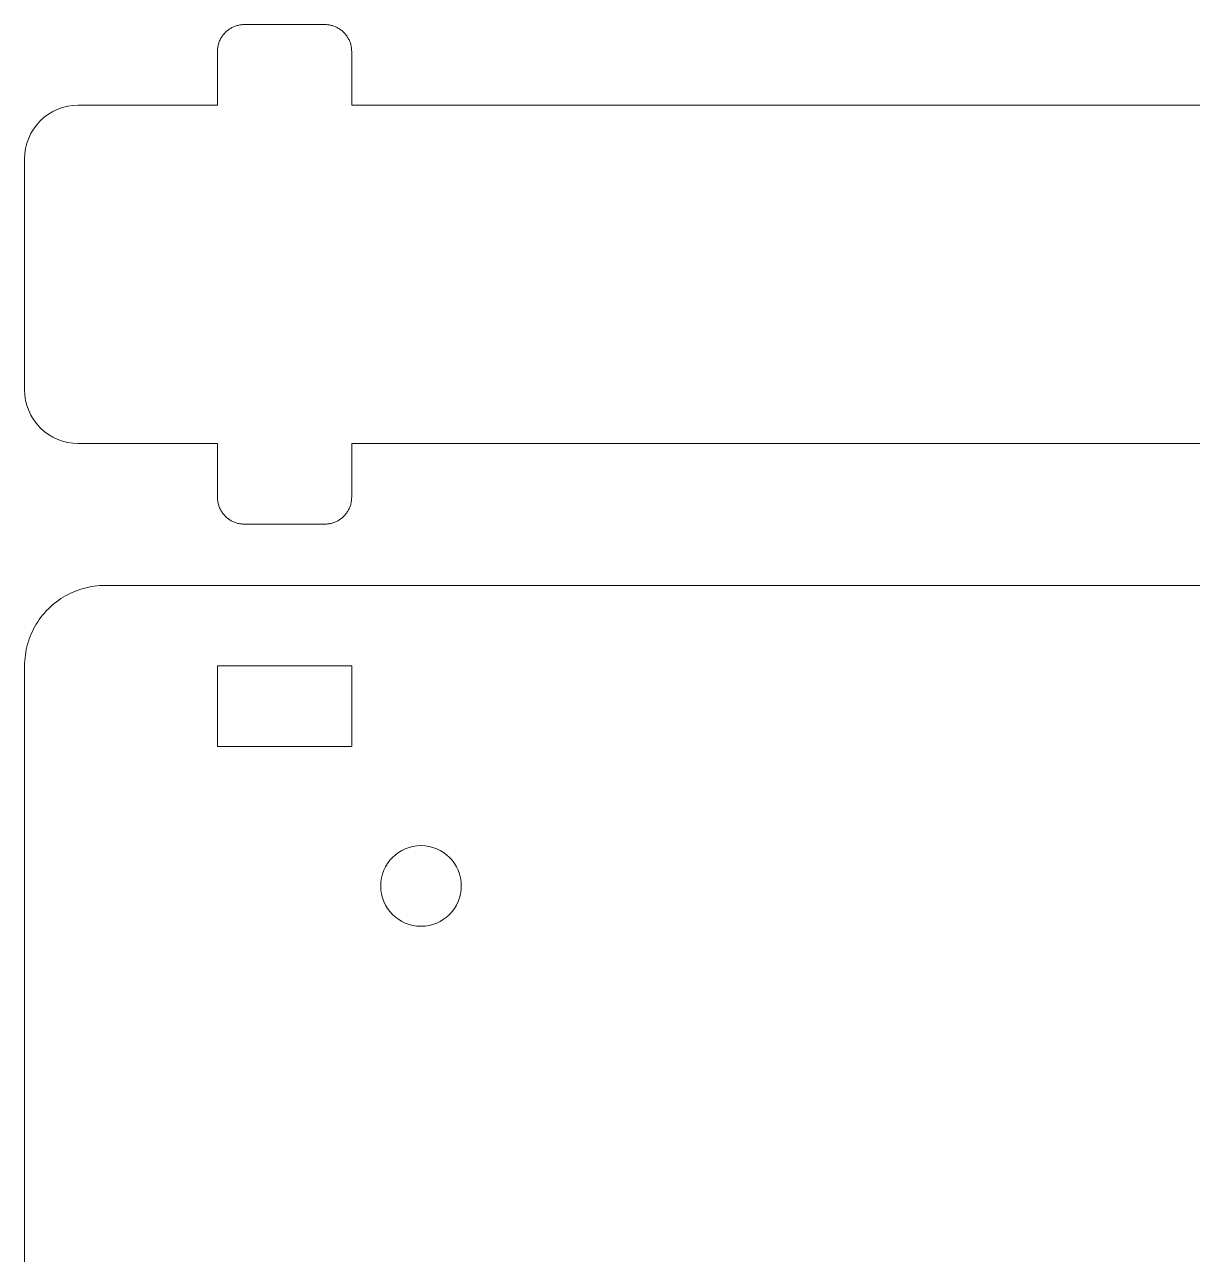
# Model space of a CAD drawing. Header units: millimetres. Extents: x -100 to 77, y 53 to 144.
# Drawn here: x -10.36 to 33.14, y 98.53 to 144.33 of the extents above; entities that cross this region are included whole.
import ezdxf

# ---------------------------------------------------------------- set-up
doc = ezdxf.new("R2010")
doc.units = ezdxf.units.MM
doc.header["$MEASUREMENT"] = 0
doc.layers.add('layer 1', color=7, linetype='Continuous')

msp = doc.modelspace()

# ---------------------------------------------------------------- linework, layer by layer
at = {"layer": 'layer 1', "lineweight": 9}
for points in [[(-2.5405, 144.2555), (-2.5405, 144.2555), (-2.5721, 144.2424), (-2.5721, 144.2424)], [(-2.5085, 144.2675), (-2.5085, 144.2675), (-2.5405, 144.2555), (-2.5405, 144.2555)], [(-2.5405, 144.2555), (-2.5405, 144.2555), (-2.5405, 144.2555), (-2.5405, 144.2555)], [(-2.4762, 144.2783), (-2.4762, 144.2783), (-2.5085, 144.2675), (-2.5085, 144.2675)], [(-2.5085, 144.2675), (-2.5085, 144.2675), (-2.5085, 144.2675), (-2.5085, 144.2675)], [(-2.4435, 144.2881), (-2.4435, 144.2881), (-2.4762, 144.2783), (-2.4762, 144.2783)], [(-2.4762, 144.2783), (-2.4762, 144.2783), (-2.4762, 144.2783), (-2.4762, 144.2783)], [(-2.4104, 144.2968), (-2.4104, 144.2968), (-2.4435, 144.2881), (-2.4435, 144.2881)], [(-2.4435, 144.2881), (-2.4435, 144.2881), (-2.4435, 144.2881), (-2.4435, 144.2881)], [(-2.3771, 144.3043), (-2.3771, 144.3043), (-2.4104, 144.2968), (-2.4104, 144.2968)], [(-2.4104, 144.2968), (-2.4104, 144.2968), (-2.4104, 144.2968), (-2.4104, 144.2968)], [(-2.3436, 144.3107), (-2.3436, 144.3107), (-2.3771, 144.3043), (-2.3771, 144.3043)], [(-2.3771, 144.3043), (-2.3771, 144.3043), (-2.3771, 144.3043), (-2.3771, 144.3043)], [(-2.3098, 144.3159), (-2.3098, 144.3159), (-2.3436, 144.3107), (-2.3436, 144.3107)], [(-2.3436, 144.3107), (-2.3436, 144.3107), (-2.3436, 144.3107), (-2.3436, 144.3107)], [(-2.2759, 144.32), (-2.2759, 144.32), (-2.3098, 144.3159), (-2.3098, 144.3159)], [(-2.3098, 144.3159), (-2.3098, 144.3159), (-2.3098, 144.3159), (-2.3098, 144.3159)], [(-2.2419, 144.3229), (-2.2419, 144.3229), (-2.2759, 144.32), (-2.2759, 144.32)], [(-2.2759, 144.32), (-2.2759, 144.32), (-2.2759, 144.32), (-2.2759, 144.32)], [(-2.2078, 144.3246), (-2.2078, 144.3246), (-2.2419, 144.3229), (-2.2419, 144.3229)], [(-2.2419, 144.3229), (-2.2419, 144.3229), (-2.2419, 144.3229), (-2.2419, 144.3229)], [(-2.1737, 144.3252), (-2.1737, 144.3252), (-2.2078, 144.3246), (-2.2078, 144.3246)], [(-2.2078, 144.3246), (-2.2078, 144.3246), (-2.2078, 144.3246), (-2.2078, 144.3246)], [(0.8263, 144.3252), (0.8263, 144.3252), (-2.1737, 144.3252), (-2.1737, 144.3252)], [(-2.1737, 144.3252), (-2.1737, 144.3252), (-2.1737, 144.3252), (-2.1737, 144.3252)], [(0.8605, 144.3246), (0.8605, 144.3246), (0.8263, 144.3252), (0.8263, 144.3252)], [(0.8263, 144.3252), (0.8263, 144.3252), (0.8263, 144.3252), (0.8263, 144.3252)], [(0.8946, 144.3229), (0.8946, 144.3229), (0.8605, 144.3246), (0.8605, 144.3246)], [(0.9286, 144.32), (0.9286, 144.32), (0.8946, 144.3229), (0.8946, 144.3229)], [(0.9625, 144.3159), (0.9625, 144.3159), (0.9286, 144.32), (0.9286, 144.32)], [(0.9962, 144.3107), (0.9962, 144.3107), (0.9625, 144.3159), (0.9625, 144.3159)], [(1.0298, 144.3043), (1.0298, 144.3043), (0.9962, 144.3107), (0.9962, 144.3107)], [(1.0631, 144.2968), (1.0631, 144.2968), (1.0298, 144.3043), (1.0298, 144.3043)], [(1.0961, 144.2881), (1.0961, 144.2881), (1.0631, 144.2968), (1.0631, 144.2968)], [(1.1289, 144.2783), (1.1289, 144.2783), (1.0961, 144.2881), (1.0961, 144.2881)], [(1.1612, 144.2675), (1.1612, 144.2675), (1.1289, 144.2783), (1.1289, 144.2783)], [(1.1932, 144.2555), (1.1932, 144.2555), (1.1612, 144.2675), (1.1612, 144.2675)], [(1.2247, 144.2424), (1.2247, 144.2424), (1.1932, 144.2555), (1.1932, 144.2555)], [(-3.0453, 143.8153), (-3.0453, 143.8153), (-3.0615, 143.7853), (-3.0615, 143.7853)], [(-3.0281, 143.8448), (-3.0281, 143.8448), (-3.0453, 143.8153), (-3.0453, 143.8153)], [(-3.0453, 143.8153), (-3.0453, 143.8153), (-3.0453, 143.8153), (-3.0453, 143.8153)], [(-3.0098, 143.8737), (-3.0098, 143.8737), (-3.0281, 143.8448), (-3.0281, 143.8448)], [(-3.0281, 143.8448), (-3.0281, 143.8448), (-3.0281, 143.8448), (-3.0281, 143.8448)], [(-2.9906, 143.9019), (-2.9906, 143.9019), (-3.0098, 143.8737), (-3.0098, 143.8737)], [(-3.0098, 143.8737), (-3.0098, 143.8737), (-3.0098, 143.8737), (-3.0098, 143.8737)], [(-2.9705, 143.9294), (-2.9705, 143.9294), (-2.9906, 143.9019), (-2.9906, 143.9019)], [(-2.9906, 143.9019), (-2.9906, 143.9019), (-2.9906, 143.9019), (-2.9906, 143.9019)], [(-2.9494, 143.9563), (-2.9494, 143.9563), (-2.9705, 143.9294), (-2.9705, 143.9294)], [(-2.9705, 143.9294), (-2.9705, 143.9294), (-2.9705, 143.9294), (-2.9705, 143.9294)], [(-2.9274, 143.9824), (-2.9274, 143.9824), (-2.9494, 143.9563), (-2.9494, 143.9563)], [(-2.9494, 143.9563), (-2.9494, 143.9563), (-2.9494, 143.9563), (-2.9494, 143.9563)], [(-2.9045, 144.0078), (-2.9045, 144.0078), (-2.9274, 143.9824), (-2.9274, 143.9824)], [(-2.9274, 143.9824), (-2.9274, 143.9824), (-2.9274, 143.9824), (-2.9274, 143.9824)], [(-2.8808, 144.0323), (-2.8808, 144.0323), (-2.9045, 144.0078), (-2.9045, 144.0078)], [(-2.9045, 144.0078), (-2.9045, 144.0078), (-2.9045, 144.0078), (-2.9045, 144.0078)], [(-2.8562, 144.056), (-2.8562, 144.056), (-2.8808, 144.0323), (-2.8808, 144.0323)], [(-2.8808, 144.0323), (-2.8808, 144.0323), (-2.8808, 144.0323), (-2.8808, 144.0323)], [(-2.8309, 144.0789), (-2.8309, 144.0789), (-2.8562, 144.056), (-2.8562, 144.056)], [(-2.8562, 144.056), (-2.8562, 144.056), (-2.8562, 144.056), (-2.8562, 144.056)], [(-2.8047, 144.1009), (-2.8047, 144.1009), (-2.8309, 144.0789), (-2.8309, 144.0789)], [(-2.8309, 144.0789), (-2.8309, 144.0789), (-2.8309, 144.0789), (-2.8309, 144.0789)], [(-2.7779, 144.122), (-2.7779, 144.122), (-2.8047, 144.1009), (-2.8047, 144.1009)], [(-2.8047, 144.1009), (-2.8047, 144.1009), (-2.8047, 144.1009), (-2.8047, 144.1009)], [(-2.7503, 144.1422), (-2.7503, 144.1422), (-2.7779, 144.122), (-2.7779, 144.122)], [(-2.7779, 144.122), (-2.7779, 144.122), (-2.7779, 144.122), (-2.7779, 144.122)], [(-2.7221, 144.1614), (-2.7221, 144.1614), (-2.7503, 144.1422), (-2.7503, 144.1422)], [(-2.7503, 144.1422), (-2.7503, 144.1422), (-2.7503, 144.1422), (-2.7503, 144.1422)], [(-2.6932, 144.1796), (-2.6932, 144.1796), (-2.7221, 144.1614), (-2.7221, 144.1614)], [(-2.7221, 144.1614), (-2.7221, 144.1614), (-2.7221, 144.1614), (-2.7221, 144.1614)], [(-2.6638, 144.1969), (-2.6638, 144.1969), (-2.6932, 144.1796), (-2.6932, 144.1796)], [(-2.6932, 144.1796), (-2.6932, 144.1796), (-2.6932, 144.1796), (-2.6932, 144.1796)], [(-2.6337, 144.2131), (-2.6337, 144.2131), (-2.6638, 144.1969), (-2.6638, 144.1969)], [(-2.6638, 144.1969), (-2.6638, 144.1969), (-2.6638, 144.1969), (-2.6638, 144.1969)], [(-2.6031, 144.2283), (-2.6031, 144.2283), (-2.6337, 144.2131), (-2.6337, 144.2131)], [(-2.6337, 144.2131), (-2.6337, 144.2131), (-2.6337, 144.2131), (-2.6337, 144.2131)], [(-2.5721, 144.2424), (-2.5721, 144.2424), (-2.6031, 144.2283), (-2.6031, 144.2283)], [(-2.6031, 144.2283), (-2.6031, 144.2283), (-2.6031, 144.2283), (-2.6031, 144.2283)], [(-2.5721, 144.2424), (-2.5721, 144.2424), (-2.5721, 144.2424), (-2.5721, 144.2424)], [(1.2558, 144.2283), (1.2558, 144.2283), (1.2247, 144.2424), (1.2247, 144.2424)], [(1.2864, 144.2131), (1.2864, 144.2131), (1.2558, 144.2283), (1.2558, 144.2283)], [(1.3164, 144.1969), (1.3164, 144.1969), (1.2864, 144.2131), (1.2864, 144.2131)], [(1.3459, 144.1796), (1.3459, 144.1796), (1.3164, 144.1969), (1.3164, 144.1969)], [(1.3748, 144.1614), (1.3748, 144.1614), (1.3459, 144.1796), (1.3459, 144.1796)], [(1.403, 144.1422), (1.403, 144.1422), (1.3748, 144.1614), (1.3748, 144.1614)], [(1.4306, 144.122), (1.4306, 144.122), (1.403, 144.1422), (1.403, 144.1422)], [(1.4574, 144.1009), (1.4574, 144.1009), (1.4306, 144.122), (1.4306, 144.122)], [(1.4835, 144.0789), (1.4835, 144.0789), (1.4574, 144.1009), (1.4574, 144.1009)], [(1.5089, 144.056), (1.5089, 144.056), (1.4835, 144.0789), (1.4835, 144.0789)], [(1.5334, 144.0323), (1.5334, 144.0323), (1.5089, 144.056), (1.5089, 144.056)], [(1.5572, 144.0078), (1.5572, 144.0078), (1.5334, 144.0323), (1.5334, 144.0323)], [(1.5801, 143.9824), (1.5801, 143.9824), (1.5572, 144.0078), (1.5572, 144.0078)], [(1.6021, 143.9563), (1.6021, 143.9563), (1.5801, 143.9824), (1.5801, 143.9824)], [(1.6231, 143.9294), (1.6231, 143.9294), (1.6021, 143.9563), (1.6021, 143.9563)], [(1.6433, 143.9019), (1.6433, 143.9019), (1.6231, 143.9294), (1.6231, 143.9294)], [(1.6625, 143.8737), (1.6625, 143.8737), (1.6433, 143.9019), (1.6433, 143.9019)], [(1.6808, 143.8448), (1.6808, 143.8448), (1.6625, 143.8737), (1.6625, 143.8737)], [(1.698, 143.8153), (1.698, 143.8153), (1.6808, 143.8448), (1.6808, 143.8448)], [(1.7142, 143.7853), (1.7142, 143.7853), (1.698, 143.8153), (1.698, 143.8153)], [(-3.1731, 143.3593), (-3.1731, 143.3593), (-3.1737, 143.3252), (-3.1737, 143.3252)], [(-3.1713, 143.3934), (-3.1713, 143.3934), (-3.1731, 143.3593), (-3.1731, 143.3593)], [(-3.1731, 143.3593), (-3.1731, 143.3593), (-3.1731, 143.3593), (-3.1731, 143.3593)], [(-3.1684, 143.4275), (-3.1684, 143.4275), (-3.1713, 143.3934), (-3.1713, 143.3934)], [(-3.1713, 143.3934), (-3.1713, 143.3934), (-3.1713, 143.3934), (-3.1713, 143.3934)], [(-3.1643, 143.4614), (-3.1643, 143.4614), (-3.1684, 143.4275), (-3.1684, 143.4275)], [(-3.1684, 143.4275), (-3.1684, 143.4275), (-3.1684, 143.4275), (-3.1684, 143.4275)], [(-3.1591, 143.4951), (-3.1591, 143.4951), (-3.1643, 143.4614), (-3.1643, 143.4614)], [(-3.1643, 143.4614), (-3.1643, 143.4614), (-3.1643, 143.4614), (-3.1643, 143.4614)], [(-3.1527, 143.5287), (-3.1527, 143.5287), (-3.1591, 143.4951), (-3.1591, 143.4951)], [(-3.1591, 143.4951), (-3.1591, 143.4951), (-3.1591, 143.4951), (-3.1591, 143.4951)], [(-3.1452, 143.562), (-3.1452, 143.562), (-3.1527, 143.5287), (-3.1527, 143.5287)], [(-3.1527, 143.5287), (-3.1527, 143.5287), (-3.1527, 143.5287), (-3.1527, 143.5287)], [(-3.1366, 143.595), (-3.1366, 143.595), (-3.1452, 143.562), (-3.1452, 143.562)], [(-3.1452, 143.562), (-3.1452, 143.562), (-3.1452, 143.562), (-3.1452, 143.562)], [(-3.1268, 143.6277), (-3.1268, 143.6277), (-3.1366, 143.595), (-3.1366, 143.595)], [(-3.1366, 143.595), (-3.1366, 143.595), (-3.1366, 143.595), (-3.1366, 143.595)], [(-3.1159, 143.6601), (-3.1159, 143.6601), (-3.1268, 143.6277), (-3.1268, 143.6277)], [(-3.1268, 143.6277), (-3.1268, 143.6277), (-3.1268, 143.6277), (-3.1268, 143.6277)], [(-3.1039, 143.6921), (-3.1039, 143.6921), (-3.1159, 143.6601), (-3.1159, 143.6601)], [(-3.1159, 143.6601), (-3.1159, 143.6601), (-3.1159, 143.6601), (-3.1159, 143.6601)], [(-3.0909, 143.7236), (-3.0909, 143.7236), (-3.1039, 143.6921), (-3.1039, 143.6921)], [(-3.1039, 143.6921), (-3.1039, 143.6921), (-3.1039, 143.6921), (-3.1039, 143.6921)], [(-3.0767, 143.7547), (-3.0767, 143.7547), (-3.0909, 143.7236), (-3.0909, 143.7236)], [(-3.0909, 143.7236), (-3.0909, 143.7236), (-3.0909, 143.7236), (-3.0909, 143.7236)], [(-3.0615, 143.7853), (-3.0615, 143.7853), (-3.0767, 143.7547), (-3.0767, 143.7547)], [(-3.0767, 143.7547), (-3.0767, 143.7547), (-3.0767, 143.7547), (-3.0767, 143.7547)], [(-3.0615, 143.7853), (-3.0615, 143.7853), (-3.0615, 143.7853), (-3.0615, 143.7853)], [(1.7294, 143.7547), (1.7294, 143.7547), (1.7142, 143.7853), (1.7142, 143.7853)], [(1.7436, 143.7236), (1.7436, 143.7236), (1.7294, 143.7547), (1.7294, 143.7547)], [(1.7566, 143.6921), (1.7566, 143.6921), (1.7436, 143.7236), (1.7436, 143.7236)], [(1.7686, 143.6601), (1.7686, 143.6601), (1.7566, 143.6921), (1.7566, 143.6921)], [(1.7795, 143.6277), (1.7795, 143.6277), (1.7686, 143.6601), (1.7686, 143.6601)], [(1.7893, 143.595), (1.7893, 143.595), (1.7795, 143.6277), (1.7795, 143.6277)], [(1.7979, 143.562), (1.7979, 143.562), (1.7893, 143.595), (1.7893, 143.595)], [(1.8054, 143.5287), (1.8054, 143.5287), (1.7979, 143.562), (1.7979, 143.562)], [(1.8118, 143.4951), (1.8118, 143.4951), (1.8054, 143.5287), (1.8054, 143.5287)], [(1.817, 143.4614), (1.817, 143.4614), (1.8118, 143.4951), (1.8118, 143.4951)], [(1.8211, 143.4275), (1.8211, 143.4275), (1.817, 143.4614), (1.817, 143.4614)], [(1.824, 143.3934), (1.824, 143.3934), (1.8211, 143.4275), (1.8211, 143.4275)], [(1.8258, 143.3593), (1.8258, 143.3593), (1.824, 143.3934), (1.824, 143.3934)], [(1.8263, 143.3252), (1.8263, 143.3252), (1.8258, 143.3593), (1.8258, 143.3593)], [(-3.1737, 143.3252), (-3.1737, 143.3252), (-3.1737, 143.3252), (-3.1737, 143.3252)], [(-3.1737, 143.3252), (-3.1737, 143.3252), (-3.1737, 141.3252), (-3.1737, 141.3252)], [(1.8263, 143.3252), (1.8263, 143.3252), (1.8263, 143.3252), (1.8263, 143.3252)], [(1.8263, 141.3252), (1.8263, 141.3252), (1.8263, 143.3252), (1.8263, 143.3252)], [(-3.1737, 141.3252), (-3.1737, 141.3252), (-8.3571, 141.3252), (-8.3571, 141.3252)], [(-3.1737, 141.3252), (-3.1737, 141.3252), (-3.1737, 141.3252), (-3.1737, 141.3252)], [(68.6427, 141.3252), (68.6427, 141.3252), (1.8263, 141.3252), (1.8263, 141.3252)], [(-10.3571, 139.3252), (-10.3571, 139.3252), (-10.3572, 130.7252), (-10.3572, 130.7252)], [(-10.3571, 139.3252), (-10.3571, 139.3252), (-10.3571, 139.3252), (-10.3571, 139.3252)], [(-8.3572, 128.7252), (-8.3572, 128.7252), (-3.1737, 128.7252), (-3.1737, 128.7252)], [(-3.1737, 128.7252), (-3.1737, 128.7252), (-3.1737, 128.7252), (-3.1737, 128.7252)], [(-3.1737, 128.7252), (-3.1737, 128.7252), (-3.1737, 128.7252), (-3.1737, 128.7252)], [(-3.1737, 128.7252), (-3.1737, 128.7252), (-3.1737, 126.7252), (-3.1737, 126.7252)], [(1.8263, 128.7252), (1.8263, 128.7252), (1.8263, 128.7252), (1.8263, 128.7252)], [(1.8263, 126.7252), (1.8263, 126.7252), (1.8263, 128.7252), (1.8263, 128.7252)], [(1.8263, 128.7252), (1.8263, 128.7252), (68.6427, 128.7252), (68.6427, 128.7252)], [(-3.1737, 126.7252), (-3.1737, 126.7252), (-3.1731, 126.6911), (-3.1731, 126.6911)], [(-3.1731, 126.6911), (-3.1731, 126.6911), (-3.1713, 126.657), (-3.1713, 126.657)], [(-3.1713, 126.657), (-3.1713, 126.657), (-3.1684, 126.6229), (-3.1684, 126.6229)], [(-3.1684, 126.6229), (-3.1684, 126.6229), (-3.1643, 126.589), (-3.1643, 126.589)], [(-3.1643, 126.589), (-3.1643, 126.589), (-3.1591, 126.5553), (-3.1591, 126.5553)], [(-3.1591, 126.5553), (-3.1591, 126.5553), (-3.1527, 126.5217), (-3.1527, 126.5217)], [(-3.1527, 126.5217), (-3.1527, 126.5217), (-3.1452, 126.4884), (-3.1452, 126.4884)], [(-3.1452, 126.4884), (-3.1452, 126.4884), (-3.1366, 126.4554), (-3.1366, 126.4554)], [(-3.1366, 126.4554), (-3.1366, 126.4554), (-3.1268, 126.4227), (-3.1268, 126.4227)], [(-3.1268, 126.4227), (-3.1268, 126.4227), (-3.1159, 126.3903), (-3.1159, 126.3903)], [(-3.1159, 126.3903), (-3.1159, 126.3903), (-3.1039, 126.3583), (-3.1039, 126.3583)], [(1.7566, 126.3583), (1.7566, 126.3583), (1.7686, 126.3903), (1.7686, 126.3903)], [(1.7686, 126.3903), (1.7686, 126.3903), (1.7795, 126.4227), (1.7795, 126.4227)], [(1.7686, 126.3903), (1.7686, 126.3903), (1.7686, 126.3903), (1.7686, 126.3903)], [(1.7795, 126.4227), (1.7795, 126.4227), (1.7893, 126.4554), (1.7893, 126.4554)], [(1.7795, 126.4227), (1.7795, 126.4227), (1.7795, 126.4227), (1.7795, 126.4227)], [(1.7893, 126.4554), (1.7893, 126.4554), (1.7979, 126.4884), (1.7979, 126.4884)], [(1.7893, 126.4554), (1.7893, 126.4554), (1.7893, 126.4554), (1.7893, 126.4554)], [(1.7979, 126.4884), (1.7979, 126.4884), (1.8054, 126.5217), (1.8054, 126.5217)], [(1.7979, 126.4884), (1.7979, 126.4884), (1.7979, 126.4884), (1.7979, 126.4884)], [(1.8054, 126.5217), (1.8054, 126.5217), (1.8118, 126.5553), (1.8118, 126.5553)], [(1.8054, 126.5217), (1.8054, 126.5217), (1.8054, 126.5217), (1.8054, 126.5217)], [(1.8118, 126.5553), (1.8118, 126.5553), (1.817, 126.589), (1.817, 126.589)], [(1.8118, 126.5553), (1.8118, 126.5553), (1.8118, 126.5553), (1.8118, 126.5553)], [(1.817, 126.589), (1.817, 126.589), (1.8211, 126.6229), (1.8211, 126.6229)], [(1.817, 126.589), (1.817, 126.589), (1.817, 126.589), (1.817, 126.589)], [(1.8211, 126.6229), (1.8211, 126.6229), (1.824, 126.657), (1.824, 126.657)], [(1.8211, 126.6229), (1.8211, 126.6229), (1.8211, 126.6229), (1.8211, 126.6229)], [(1.824, 126.657), (1.824, 126.657), (1.8258, 126.6911), (1.8258, 126.6911)], [(1.824, 126.657), (1.824, 126.657), (1.824, 126.657), (1.824, 126.657)], [(1.8258, 126.6911), (1.8258, 126.6911), (1.8263, 126.7252), (1.8263, 126.7252)], [(1.8258, 126.6911), (1.8258, 126.6911), (1.8258, 126.6911), (1.8258, 126.6911)], [(1.8263, 126.7252), (1.8263, 126.7252), (1.8263, 126.7252), (1.8263, 126.7252)], [(-3.1039, 126.3583), (-3.1039, 126.3583), (-3.0909, 126.3268), (-3.0909, 126.3268)], [(-3.0909, 126.3268), (-3.0909, 126.3268), (-3.0767, 126.2957), (-3.0767, 126.2957)], [(-3.0767, 126.2957), (-3.0767, 126.2957), (-3.0615, 126.2651), (-3.0615, 126.2651)], [(-3.0615, 126.2651), (-3.0615, 126.2651), (-3.0453, 126.2351), (-3.0453, 126.2351)], [(-3.0453, 126.2351), (-3.0453, 126.2351), (-3.0281, 126.2056), (-3.0281, 126.2056)], [(-3.0281, 126.2056), (-3.0281, 126.2056), (-3.0098, 126.1767), (-3.0098, 126.1767)], [(-3.0098, 126.1767), (-3.0098, 126.1767), (-2.9906, 126.1485), (-2.9906, 126.1485)], [(-2.9906, 126.1485), (-2.9906, 126.1485), (-2.9705, 126.121), (-2.9705, 126.121)], [(-2.9705, 126.121), (-2.9705, 126.121), (-2.9494, 126.0941), (-2.9494, 126.0941)], [(-2.9494, 126.0941), (-2.9494, 126.0941), (-2.9274, 126.068), (-2.9274, 126.068)], [(-2.9274, 126.068), (-2.9274, 126.068), (-2.9045, 126.0426), (-2.9045, 126.0426)], [(-2.9045, 126.0426), (-2.9045, 126.0426), (-2.8808, 126.0181), (-2.8808, 126.0181)], [(-2.8808, 126.0181), (-2.8808, 126.0181), (-2.8562, 125.9944), (-2.8562, 125.9944)], [(-2.8562, 125.9944), (-2.8562, 125.9944), (-2.8309, 125.9715), (-2.8309, 125.9715)], [(-2.8309, 125.9715), (-2.8309, 125.9715), (-2.8047, 125.9495), (-2.8047, 125.9495)], [(-2.8047, 125.9495), (-2.8047, 125.9495), (-2.7779, 125.9284), (-2.7779, 125.9284)], [(1.4306, 125.9284), (1.4306, 125.9284), (1.4574, 125.9495), (1.4574, 125.9495)], [(1.4574, 125.9495), (1.4574, 125.9495), (1.4835, 125.9715), (1.4835, 125.9715)], [(1.4574, 125.9495), (1.4574, 125.9495), (1.4574, 125.9495), (1.4574, 125.9495)], [(1.4835, 125.9715), (1.4835, 125.9715), (1.5089, 125.9944), (1.5089, 125.9944)], [(1.4835, 125.9715), (1.4835, 125.9715), (1.4835, 125.9715), (1.4835, 125.9715)], [(1.5089, 125.9944), (1.5089, 125.9944), (1.5334, 126.0181), (1.5334, 126.0181)], [(1.5089, 125.9944), (1.5089, 125.9944), (1.5089, 125.9944), (1.5089, 125.9944)], [(1.5334, 126.0181), (1.5334, 126.0181), (1.5572, 126.0426), (1.5572, 126.0426)], [(1.5334, 126.0181), (1.5334, 126.0181), (1.5334, 126.0181), (1.5334, 126.0181)], [(1.5572, 126.0426), (1.5572, 126.0426), (1.5801, 126.068), (1.5801, 126.068)], [(1.5572, 126.0426), (1.5572, 126.0426), (1.5572, 126.0426), (1.5572, 126.0426)], [(1.5801, 126.068), (1.5801, 126.068), (1.6021, 126.0941), (1.6021, 126.0941)], [(1.5801, 126.068), (1.5801, 126.068), (1.5801, 126.068), (1.5801, 126.068)], [(1.6021, 126.0941), (1.6021, 126.0941), (1.6231, 126.121), (1.6231, 126.121)], [(1.6021, 126.0941), (1.6021, 126.0941), (1.6021, 126.0941), (1.6021, 126.0941)], [(1.6231, 126.121), (1.6231, 126.121), (1.6433, 126.1485), (1.6433, 126.1485)], [(1.6231, 126.121), (1.6231, 126.121), (1.6231, 126.121), (1.6231, 126.121)], [(1.6433, 126.1485), (1.6433, 126.1485), (1.6625, 126.1767), (1.6625, 126.1767)], [(1.6433, 126.1485), (1.6433, 126.1485), (1.6433, 126.1485), (1.6433, 126.1485)], [(1.6625, 126.1767), (1.6625, 126.1767), (1.6808, 126.2056), (1.6808, 126.2056)], [(1.6625, 126.1767), (1.6625, 126.1767), (1.6625, 126.1767), (1.6625, 126.1767)], [(1.6808, 126.2056), (1.6808, 126.2056), (1.698, 126.2351), (1.698, 126.2351)], [(1.6808, 126.2056), (1.6808, 126.2056), (1.6808, 126.2056), (1.6808, 126.2056)], [(1.698, 126.2351), (1.698, 126.2351), (1.7142, 126.2651), (1.7142, 126.2651)], [(1.698, 126.2351), (1.698, 126.2351), (1.698, 126.2351), (1.698, 126.2351)], [(1.7142, 126.2651), (1.7142, 126.2651), (1.7294, 126.2957), (1.7294, 126.2957)], [(1.7142, 126.2651), (1.7142, 126.2651), (1.7142, 126.2651), (1.7142, 126.2651)], [(1.7294, 126.2957), (1.7294, 126.2957), (1.7436, 126.3268), (1.7436, 126.3268)], [(1.7294, 126.2957), (1.7294, 126.2957), (1.7294, 126.2957), (1.7294, 126.2957)], [(1.7436, 126.3268), (1.7436, 126.3268), (1.7566, 126.3583), (1.7566, 126.3583)], [(1.7436, 126.3268), (1.7436, 126.3268), (1.7436, 126.3268), (1.7436, 126.3268)], [(1.7566, 126.3583), (1.7566, 126.3583), (1.7566, 126.3583), (1.7566, 126.3583)], [(-2.7779, 125.9284), (-2.7779, 125.9284), (-2.7503, 125.9082), (-2.7503, 125.9082)], [(-2.7503, 125.9082), (-2.7503, 125.9082), (-2.7221, 125.889), (-2.7221, 125.889)], [(-2.7221, 125.889), (-2.7221, 125.889), (-2.6932, 125.8708), (-2.6932, 125.8708)], [(-2.6932, 125.8708), (-2.6932, 125.8708), (-2.6638, 125.8535), (-2.6638, 125.8535)], [(-2.6638, 125.8535), (-2.6638, 125.8535), (-2.6337, 125.8373), (-2.6337, 125.8373)], [(-2.6337, 125.8373), (-2.6337, 125.8373), (-2.6031, 125.8221), (-2.6031, 125.8221)], [(-2.6031, 125.8221), (-2.6031, 125.8221), (-2.5721, 125.808), (-2.5721, 125.808)], [(-2.5721, 125.808), (-2.5721, 125.808), (-2.5405, 125.7949), (-2.5405, 125.7949)], [(-2.5405, 125.7949), (-2.5405, 125.7949), (-2.5085, 125.7829), (-2.5085, 125.7829)], [(-2.5085, 125.7829), (-2.5085, 125.7829), (-2.4762, 125.7721), (-2.4762, 125.7721)], [(-2.4762, 125.7721), (-2.4762, 125.7721), (-2.4435, 125.7623), (-2.4435, 125.7623)], [(-2.4435, 125.7623), (-2.4435, 125.7623), (-2.4104, 125.7536), (-2.4104, 125.7536)], [(-2.4104, 125.7536), (-2.4104, 125.7536), (-2.3771, 125.7461), (-2.3771, 125.7461)], [(-2.3771, 125.7461), (-2.3771, 125.7461), (-2.3436, 125.7397), (-2.3436, 125.7397)], [(-2.3436, 125.7397), (-2.3436, 125.7397), (-2.3098, 125.7345), (-2.3098, 125.7345)], [(-2.3098, 125.7345), (-2.3098, 125.7345), (-2.2759, 125.7304), (-2.2759, 125.7304)], [(-2.2759, 125.7304), (-2.2759, 125.7304), (-2.2419, 125.7275), (-2.2419, 125.7275)], [(-2.2419, 125.7275), (-2.2419, 125.7275), (-2.2078, 125.7258), (-2.2078, 125.7258)], [(-2.2078, 125.7258), (-2.2078, 125.7258), (-2.1737, 125.7252), (-2.1737, 125.7252)], [(-2.1737, 125.7252), (-2.1737, 125.7252), (0.8263, 125.7252), (0.8263, 125.7252)], [(0.8263, 125.7252), (0.8263, 125.7252), (0.8605, 125.7258), (0.8605, 125.7258)], [(0.8263, 125.7252), (0.8263, 125.7252), (0.8263, 125.7252), (0.8263, 125.7252)], [(0.8605, 125.7258), (0.8605, 125.7258), (0.8946, 125.7275), (0.8946, 125.7275)], [(0.8605, 125.7258), (0.8605, 125.7258), (0.8605, 125.7258), (0.8605, 125.7258)], [(0.8946, 125.7275), (0.8946, 125.7275), (0.9286, 125.7304), (0.9286, 125.7304)], [(0.8946, 125.7275), (0.8946, 125.7275), (0.8946, 125.7275), (0.8946, 125.7275)], [(0.9286, 125.7304), (0.9286, 125.7304), (0.9625, 125.7345), (0.9625, 125.7345)], [(0.9286, 125.7304), (0.9286, 125.7304), (0.9286, 125.7304), (0.9286, 125.7304)], [(0.9625, 125.7345), (0.9625, 125.7345), (0.9962, 125.7397), (0.9962, 125.7397)], [(0.9625, 125.7345), (0.9625, 125.7345), (0.9625, 125.7345), (0.9625, 125.7345)], [(0.9962, 125.7397), (0.9962, 125.7397), (1.0298, 125.7461), (1.0298, 125.7461)], [(0.9962, 125.7397), (0.9962, 125.7397), (0.9962, 125.7397), (0.9962, 125.7397)], [(1.0298, 125.7461), (1.0298, 125.7461), (1.0631, 125.7536), (1.0631, 125.7536)], [(1.0298, 125.7461), (1.0298, 125.7461), (1.0298, 125.7461), (1.0298, 125.7461)], [(1.0631, 125.7536), (1.0631, 125.7536), (1.0961, 125.7623), (1.0961, 125.7623)], [(1.0631, 125.7536), (1.0631, 125.7536), (1.0631, 125.7536), (1.0631, 125.7536)], [(1.0961, 125.7623), (1.0961, 125.7623), (1.1289, 125.7721), (1.1289, 125.7721)], [(1.0961, 125.7623), (1.0961, 125.7623), (1.0961, 125.7623), (1.0961, 125.7623)], [(1.1289, 125.7721), (1.1289, 125.7721), (1.1612, 125.7829), (1.1612, 125.7829)], [(1.1289, 125.7721), (1.1289, 125.7721), (1.1289, 125.7721), (1.1289, 125.7721)], [(1.1612, 125.7829), (1.1612, 125.7829), (1.1932, 125.7949), (1.1932, 125.7949)], [(1.1612, 125.7829), (1.1612, 125.7829), (1.1612, 125.7829), (1.1612, 125.7829)], [(1.1932, 125.7949), (1.1932, 125.7949), (1.2247, 125.808), (1.2247, 125.808)], [(1.1932, 125.7949), (1.1932, 125.7949), (1.1932, 125.7949), (1.1932, 125.7949)], [(1.2247, 125.808), (1.2247, 125.808), (1.2558, 125.8221), (1.2558, 125.8221)], [(1.2247, 125.808), (1.2247, 125.808), (1.2247, 125.808), (1.2247, 125.808)], [(1.2558, 125.8221), (1.2558, 125.8221), (1.2864, 125.8373), (1.2864, 125.8373)], [(1.2558, 125.8221), (1.2558, 125.8221), (1.2558, 125.8221), (1.2558, 125.8221)], [(1.2864, 125.8373), (1.2864, 125.8373), (1.3164, 125.8535), (1.3164, 125.8535)], [(1.2864, 125.8373), (1.2864, 125.8373), (1.2864, 125.8373), (1.2864, 125.8373)], [(1.3164, 125.8535), (1.3164, 125.8535), (1.3459, 125.8708), (1.3459, 125.8708)], [(1.3164, 125.8535), (1.3164, 125.8535), (1.3164, 125.8535), (1.3164, 125.8535)], [(1.3459, 125.8708), (1.3459, 125.8708), (1.3748, 125.889), (1.3748, 125.889)], [(1.3459, 125.8708), (1.3459, 125.8708), (1.3459, 125.8708), (1.3459, 125.8708)], [(1.3748, 125.889), (1.3748, 125.889), (1.403, 125.9082), (1.403, 125.9082)], [(1.3748, 125.889), (1.3748, 125.889), (1.3748, 125.889), (1.3748, 125.889)], [(1.403, 125.9082), (1.403, 125.9082), (1.4306, 125.9284), (1.4306, 125.9284)], [(1.403, 125.9082), (1.403, 125.9082), (1.403, 125.9082), (1.403, 125.9082)], [(1.4306, 125.9284), (1.4306, 125.9284), (1.4306, 125.9284), (1.4306, 125.9284)], [(-8.5524, 123.1945), (-8.5524, 123.1945), (-8.6456, 123.1521), (-8.6456, 123.1521)], [(-8.4577, 123.2337), (-8.4577, 123.2337), (-8.5524, 123.1945), (-8.5524, 123.1945)], [(-8.5524, 123.1945), (-8.5524, 123.1945), (-8.5524, 123.1945), (-8.5524, 123.1945)], [(-8.3618, 123.2697), (-8.3618, 123.2697), (-8.4577, 123.2337), (-8.4577, 123.2337)], [(-8.4577, 123.2337), (-8.4577, 123.2337), (-8.4577, 123.2337), (-8.4577, 123.2337)], [(-8.2647, 123.3023), (-8.2647, 123.3023), (-8.3618, 123.2697), (-8.3618, 123.2697)], [(-8.3618, 123.2697), (-8.3618, 123.2697), (-8.3618, 123.2697), (-8.3618, 123.2697)], [(-8.1665, 123.3317), (-8.1665, 123.3317), (-8.2647, 123.3023), (-8.2647, 123.3023)], [(-8.2647, 123.3023), (-8.2647, 123.3023), (-8.2647, 123.3023), (-8.2647, 123.3023)], [(-8.0674, 123.3576), (-8.0674, 123.3576), (-8.1665, 123.3317), (-8.1665, 123.3317)], [(-8.1665, 123.3317), (-8.1665, 123.3317), (-8.1665, 123.3317), (-8.1665, 123.3317)], [(-7.9675, 123.3802), (-7.9675, 123.3802), (-8.0674, 123.3576), (-8.0674, 123.3576)], [(-8.0674, 123.3576), (-8.0674, 123.3576), (-8.0674, 123.3576), (-8.0674, 123.3576)], [(-7.8669, 123.3993), (-7.8669, 123.3993), (-7.9675, 123.3802), (-7.9675, 123.3802)], [(-7.9675, 123.3802), (-7.9675, 123.3802), (-7.9675, 123.3802), (-7.9675, 123.3802)], [(-7.7656, 123.415), (-7.7656, 123.415), (-7.8669, 123.3993), (-7.8669, 123.3993)], [(-7.8669, 123.3993), (-7.8669, 123.3993), (-7.8669, 123.3993), (-7.8669, 123.3993)], [(-7.6639, 123.4272), (-7.6639, 123.4272), (-7.7656, 123.415), (-7.7656, 123.415)], [(-7.7656, 123.415), (-7.7656, 123.415), (-7.7656, 123.415), (-7.7656, 123.415)], [(-7.5619, 123.4359), (-7.5619, 123.4359), (-7.6639, 123.4272), (-7.6639, 123.4272)], [(-7.6639, 123.4272), (-7.6639, 123.4272), (-7.6639, 123.4272), (-7.6639, 123.4272)], [(-7.4596, 123.4412), (-7.4596, 123.4412), (-7.5619, 123.4359), (-7.5619, 123.4359)], [(-7.5619, 123.4359), (-7.5619, 123.4359), (-7.5619, 123.4359), (-7.5619, 123.4359)], [(-7.3572, 123.4429), (-7.3572, 123.4429), (-7.4596, 123.4412), (-7.4596, 123.4412)], [(-7.4596, 123.4412), (-7.4596, 123.4412), (-7.4596, 123.4412), (-7.4596, 123.4412)], [(73.6427, 123.4429), (73.6427, 123.4429), (-7.3572, 123.4429), (-7.3572, 123.4429)], [(-7.3572, 123.4429), (-7.3572, 123.4429), (-7.3572, 123.4429), (-7.3572, 123.4429)], [(-9.2504, 122.77), (-9.2504, 122.77), (-9.3288, 122.704), (-9.3288, 122.704)], [(-9.1699, 122.8333), (-9.1699, 122.8333), (-9.2504, 122.77), (-9.2504, 122.77)], [(-9.2504, 122.77), (-9.2504, 122.77), (-9.2504, 122.77), (-9.2504, 122.77)], [(-9.0872, 122.8938), (-9.0872, 122.8938), (-9.1699, 122.8333), (-9.1699, 122.8333)], [(-9.1699, 122.8333), (-9.1699, 122.8333), (-9.1699, 122.8333), (-9.1699, 122.8333)], [(-9.0025, 122.9514), (-9.0025, 122.9514), (-9.0872, 122.8938), (-9.0872, 122.8938)], [(-9.0872, 122.8938), (-9.0872, 122.8938), (-9.0872, 122.8938), (-9.0872, 122.8938)], [(-8.9159, 123.0062), (-8.9159, 123.0062), (-9.0025, 122.9514), (-9.0025, 122.9514)], [(-9.0025, 122.9514), (-9.0025, 122.9514), (-9.0025, 122.9514), (-9.0025, 122.9514)], [(-8.8275, 123.0579), (-8.8275, 123.0579), (-8.9159, 123.0062), (-8.9159, 123.0062)], [(-8.9159, 123.0062), (-8.9159, 123.0062), (-8.9159, 123.0062), (-8.9159, 123.0062)], [(-8.7373, 123.1066), (-8.7373, 123.1066), (-8.8275, 123.0579), (-8.8275, 123.0579)], [(-8.8275, 123.0579), (-8.8275, 123.0579), (-8.8275, 123.0579), (-8.8275, 123.0579)], [(-8.6456, 123.1521), (-8.6456, 123.1521), (-8.7373, 123.1066), (-8.7373, 123.1066)], [(-8.7373, 123.1066), (-8.7373, 123.1066), (-8.7373, 123.1066), (-8.7373, 123.1066)], [(-8.6456, 123.1521), (-8.6456, 123.1521), (-8.6456, 123.1521), (-8.6456, 123.1521)], [(-9.6843, 122.3362), (-9.6843, 122.3362), (-9.7476, 122.2556), (-9.7476, 122.2556)], [(-9.6183, 122.4145), (-9.6183, 122.4145), (-9.6843, 122.3362), (-9.6843, 122.3362)], [(-9.6843, 122.3362), (-9.6843, 122.3362), (-9.6843, 122.3362), (-9.6843, 122.3362)], [(-9.5497, 122.4906), (-9.5497, 122.4906), (-9.6183, 122.4145), (-9.6183, 122.4145)], [(-9.6183, 122.4145), (-9.6183, 122.4145), (-9.6183, 122.4145), (-9.6183, 122.4145)], [(-9.4785, 122.5642), (-9.4785, 122.5642), (-9.5497, 122.4906), (-9.5497, 122.4906)], [(-9.5497, 122.4906), (-9.5497, 122.4906), (-9.5497, 122.4906), (-9.5497, 122.4906)], [(-9.4048, 122.6354), (-9.4048, 122.6354), (-9.4785, 122.5642), (-9.4785, 122.5642)], [(-9.4785, 122.5642), (-9.4785, 122.5642), (-9.4785, 122.5642), (-9.4785, 122.5642)], [(-9.3288, 122.704), (-9.3288, 122.704), (-9.4048, 122.6354), (-9.4048, 122.6354)], [(-9.4048, 122.6354), (-9.4048, 122.6354), (-9.4048, 122.6354), (-9.4048, 122.6354)], [(-9.3288, 122.704), (-9.3288, 122.704), (-9.3288, 122.704), (-9.3288, 122.704)], [(-10.0208, 121.8231), (-10.0208, 121.8231), (-10.0664, 121.7314), (-10.0664, 121.7314)], [(-9.9721, 121.9132), (-9.9721, 121.9132), (-10.0208, 121.8231), (-10.0208, 121.8231)], [(-10.0208, 121.8231), (-10.0208, 121.8231), (-10.0208, 121.8231), (-10.0208, 121.8231)], [(-9.9204, 122.0017), (-9.9204, 122.0017), (-9.9721, 121.9132), (-9.9721, 121.9132)], [(-9.9721, 121.9132), (-9.9721, 121.9132), (-9.9721, 121.9132), (-9.9721, 121.9132)], [(-9.8657, 122.0883), (-9.8657, 122.0883), (-9.9204, 122.0017), (-9.9204, 122.0017)], [(-9.9204, 122.0017), (-9.9204, 122.0017), (-9.9204, 122.0017), (-9.9204, 122.0017)], [(-9.8081, 122.1729), (-9.8081, 122.1729), (-9.8657, 122.0883), (-9.8657, 122.0883)], [(-9.8657, 122.0883), (-9.8657, 122.0883), (-9.8657, 122.0883), (-9.8657, 122.0883)], [(-9.7476, 122.2556), (-9.7476, 122.2556), (-9.8081, 122.1729), (-9.8081, 122.1729)], [(-9.8081, 122.1729), (-9.8081, 122.1729), (-9.8081, 122.1729), (-9.8081, 122.1729)], [(-9.7476, 122.2556), (-9.7476, 122.2556), (-9.7476, 122.2556), (-9.7476, 122.2556)], [(-10.1839, 121.4475), (-10.1839, 121.4475), (-10.2166, 121.3504), (-10.2166, 121.3504)], [(-10.148, 121.5435), (-10.148, 121.5435), (-10.1839, 121.4475), (-10.1839, 121.4475)], [(-10.1839, 121.4475), (-10.1839, 121.4475), (-10.1839, 121.4475), (-10.1839, 121.4475)], [(-10.1088, 121.6381), (-10.1088, 121.6381), (-10.148, 121.5435), (-10.148, 121.5435)], [(-10.148, 121.5435), (-10.148, 121.5435), (-10.148, 121.5435), (-10.148, 121.5435)], [(-10.0664, 121.7314), (-10.0664, 121.7314), (-10.1088, 121.6381), (-10.1088, 121.6381)], [(-10.1088, 121.6381), (-10.1088, 121.6381), (-10.1088, 121.6381), (-10.1088, 121.6381)], [(-10.0664, 121.7314), (-10.0664, 121.7314), (-10.0664, 121.7314), (-10.0664, 121.7314)], [(-10.3135, 120.9526), (-10.3135, 120.9526), (-10.3292, 120.8514), (-10.3292, 120.8514)], [(-10.2944, 121.0533), (-10.2944, 121.0533), (-10.3135, 120.9526), (-10.3135, 120.9526)], [(-10.3135, 120.9526), (-10.3135, 120.9526), (-10.3135, 120.9526), (-10.3135, 120.9526)], [(-10.2719, 121.1532), (-10.2719, 121.1532), (-10.2944, 121.0533), (-10.2944, 121.0533)], [(-10.2944, 121.0533), (-10.2944, 121.0533), (-10.2944, 121.0533), (-10.2944, 121.0533)], [(-10.2459, 121.2523), (-10.2459, 121.2523), (-10.2719, 121.1532), (-10.2719, 121.1532)], [(-10.2719, 121.1532), (-10.2719, 121.1532), (-10.2719, 121.1532), (-10.2719, 121.1532)], [(-10.2166, 121.3504), (-10.2166, 121.3504), (-10.2459, 121.2523), (-10.2459, 121.2523)], [(-10.2459, 121.2523), (-10.2459, 121.2523), (-10.2459, 121.2523), (-10.2459, 121.2523)], [(-10.2166, 121.3504), (-10.2166, 121.3504), (-10.2166, 121.3504), (-10.2166, 121.3504)], [(-10.3554, 120.5453), (-10.3554, 120.5453), (-10.3572, 120.4429), (-10.3572, 120.4429)], [(-10.3572, 120.4429), (-10.3572, 120.4429), (-10.3572, 120.4429), (-10.3572, 120.4429)], [(-10.3572, 120.4429), (-10.3572, 120.4429), (-10.3572, 55.7395), (-10.3572, 55.7395)], [(-10.3502, 120.6476), (-10.3502, 120.6476), (-10.3554, 120.5453), (-10.3554, 120.5453)], [(-10.3554, 120.5453), (-10.3554, 120.5453), (-10.3554, 120.5453), (-10.3554, 120.5453)], [(-10.3414, 120.7497), (-10.3414, 120.7497), (-10.3502, 120.6476), (-10.3502, 120.6476)], [(-10.3502, 120.6476), (-10.3502, 120.6476), (-10.3502, 120.6476), (-10.3502, 120.6476)], [(-10.3292, 120.8514), (-10.3292, 120.8514), (-10.3414, 120.7497), (-10.3414, 120.7497)], [(-10.3414, 120.7497), (-10.3414, 120.7497), (-10.3414, 120.7497), (-10.3414, 120.7497)], [(-10.3292, 120.8514), (-10.3292, 120.8514), (-10.3292, 120.8514), (-10.3292, 120.8514)], [(1.8263, 120.4429), (1.8263, 120.4429), (-3.1737, 120.4429), (-3.1737, 120.4429)], [(-3.1737, 120.4429), (-3.1737, 120.4429), (-3.1737, 120.4429), (-3.1737, 120.4429)], [(-3.1737, 120.4429), (-3.1737, 120.4429), (-3.1737, 117.4429), (-3.1737, 117.4429)], [(1.8263, 120.4429), (1.8263, 120.4429), (1.8263, 120.4429), (1.8263, 120.4429)], [(1.8263, 117.4429), (1.8263, 117.4429), (1.8263, 120.4429), (1.8263, 120.4429)], [(1.8263, 120.4429), (1.8263, 120.4429), (1.8263, 120.4429), (1.8263, 120.4429)], [(-3.1737, 117.4429), (-3.1737, 117.4429), (1.8263, 117.4429), (1.8263, 117.4429)], [(1.8263, 117.4429), (1.8263, 117.4429), (1.8263, 117.4429), (1.8263, 117.4429)]]:
    msp.add_open_spline(points, degree=3, dxfattribs=at)
for points, knots in [([(-8.3571, 141.3252), (-8.8876, 141.3252), (-9.3963, 141.1145), (-9.7714, 140.7394), (-9.7714, 140.7394), (-10.1464, 140.3643), (-10.3571, 139.8556), (-10.3571, 139.3252)], [0, 0, 0, 0, 0.5, 0.5, 0.5, 0.5, 1, 1, 1, 1]), ([(-10.3572, 130.7252), (-10.3572, 130.1948), (-10.1464, 129.6861), (-9.7714, 129.311), (-9.7714, 129.311), (-9.3963, 128.9359), (-8.8876, 128.7252), (-8.3572, 128.7252)], [0, 0, 0, 0, 0.5, 0.5, 0.5, 0.5, 1, 1, 1, 1]), ([(5.9084, 112.2529), (5.9084, 113.0813), (5.2368, 113.7529), (4.4084, 113.7529), (4.4084, 113.7529), (3.5799, 113.7529), (2.9084, 113.0813), (2.9084, 112.2529), (2.9084, 112.2529), (2.9084, 111.4245), (3.5799, 110.7529), (4.4084, 110.7529), (4.4084, 110.7529), (5.2368, 110.7529), (5.9084, 111.4245), (5.9084, 112.2529)], [0, 0, 0, 0, 0.25, 0.25, 0.25, 0.25, 0.5, 0.5, 0.5, 0.5, 0.75, 0.75, 0.75, 0.75, 1, 1, 1, 1])]:
    msp.add_open_spline(points, degree=3, knots=knots, dxfattribs=at)

doc.saveas('drawing.dxf')
